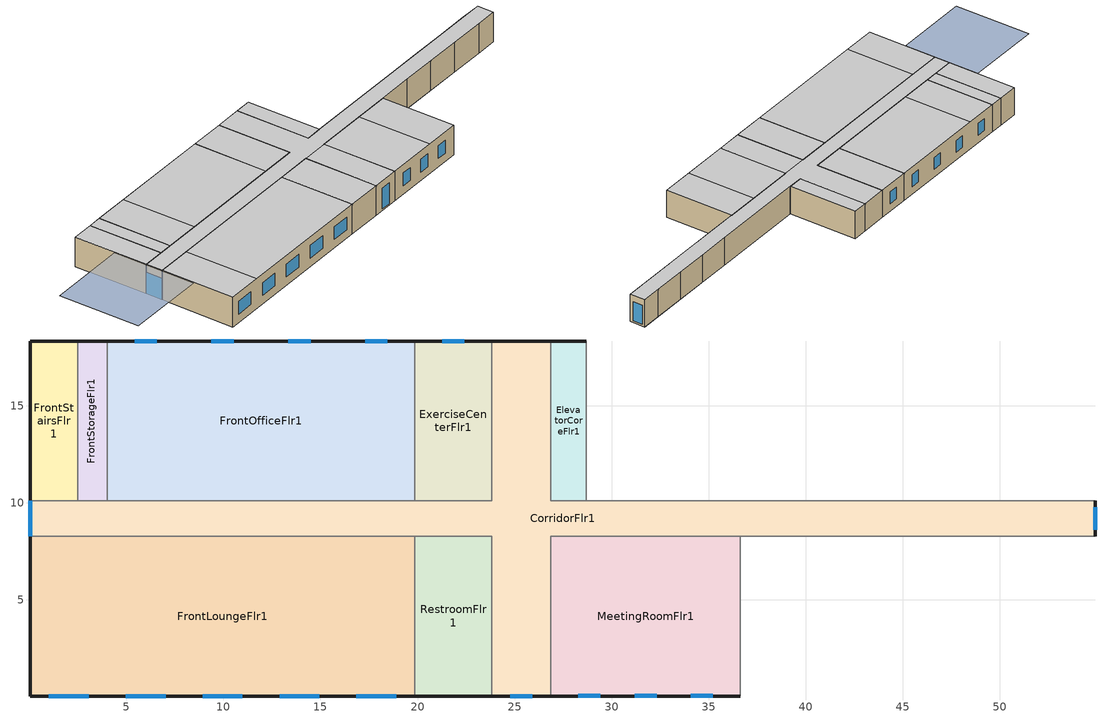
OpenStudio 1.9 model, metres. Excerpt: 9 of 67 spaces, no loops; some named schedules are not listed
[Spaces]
CorridorFlr1
 floor ground: 26.87,18.34 26.87,10.11 54.91,10.11 54.91,8.28 26.87,8.28 26.87,0.05 23.82,0.05 23.82,8.28 0.05,8.28 0.05,10.11 23.82,10.11 23.82,18.34 z0
 wall outside: 54.91,8.28 54.91,10.11 / 0.05,10.11 0.05,8.28 / 23.82,0.05 26.87,0.05 / 26.87,18.34 23.82,18.34 z0:3.35
 wall to GuestRoom103: 48.51,8.28 52.47,8.28 z0:3.35
 wall to GuestRoom104: 52.47,10.11 48.51,10.11 z0:3.35
 wall to FrontStorageFlr1: 4.01,10.11 2.49,10.11 z0:3.35
 wall to MechanicalRoomFlr1: 36.62,8.28 40.59,8.28 z0:3.35
 wall to FrontStairsFlr1: 2.49,10.11 0.05,10.11 z0:3.35
 wall to ElevatorCoreFlr1: 28.7,10.11 26.87,10.11 26.87,18.34 z0:3.35
 wall to MeetingRoomFlr1: 26.87,0.05 26.87,8.28 36.62,8.28 z0:3.35
 wall to RestroomFlr1: 19.86,8.28 23.82,8.28 23.82,0.05 z0:3.35
 wall to RearStorageFlr1: 52.47,8.28 54.91,8.28 z0:3.35
 wall to GuestRoom102: 44.55,8.28 48.51,8.28 z0:3.35
 wall to GuestRoom105: 48.51,10.11 44.55,10.11 z0:3.35
 wall to GuestRoom101: 40.59,8.28 44.55,8.28 z0:3.35
 wall to EmployeeLoungeFlr1: 44.55,10.11 40.59,10.11 z0:3.35
 wall to FrontOfficeFlr1: 19.86,10.11 4.01,10.11 z0:3.35
 wall to ExerciseCenterFlr1: 23.82,18.34 23.82,10.11 19.86,10.11 z0:3.35
 wall to FrontLoungeFlr1: 0.05,8.28 19.86,8.28 z0:3.35
 wall to LaundryRoomFlr1: 40.59,10.11 28.7,10.11 z0:3.35
 wall to RearStairsFlr1: 54.91,10.11 52.47,10.11 z0:3.35
 window: 0.05,10.11 0.05,8.28 z0:2.44; 54.91,8.62 54.91,9.76 / 24.78,0.05 25.92,0.05 z0.19:2.55
 ceiling to CorridorFlr2: 54.91,8.28 54.91,10.11 26.87,10.11 26.87,18.34 23.82,18.34 23.82,10.11 0.05,10.11 0.05,8.28 z3.35
 ceiling to GuestRoom206_208: 26.87,0.05 26.87,8.28 23.82,8.28 23.82,0.05 z3.35
RestroomFlr1
 floor ground: 23.82,8.28 23.82,0.05 19.86,0.05 19.86,8.28 z0
 wall outside: 19.86,0.05 23.82,0.05 z0:3.35
 wall to FrontLoungeFlr1: 19.86,8.28 19.86,0.05 z0:3.35
 ceiling to GuestRoom206_208: 23.82,0.05 23.82,8.28 19.86,8.28 19.86,0.05 z3.35
FrontOfficeFlr1
 floor ground: 19.86,18.34 19.86,10.11 4.01,10.11 4.01,18.34 z0
 wall outside: 19.86,18.34 4.01,18.34 z0:3.35
 wall to FrontStorageFlr1: 4.01,18.34 4.01,10.11 z0:3.35
 wall to ExerciseCenterFlr1: 19.86,10.11 19.86,18.34 z0:3.35
 window: 10.52,18.34 9.39,18.34 / 14.49,18.34 13.35,18.34 / 6.56,18.34 5.42,18.34 / 18.45,18.34 17.31,18.34 z0.95:2.4
 ceiling to GuestRoom224: 7.97,10.11 7.97,18.34 4.01,18.34 4.01,10.11 z3.35
 ceiling to GuestRoom220_223: 19.86,10.11 19.86,18.34 7.97,18.34 7.97,10.11 z3.35
MeetingRoomFlr1
 floor ground: 36.62,8.28 36.62,0.05 26.87,0.05 26.87,8.28 z0
 wall outside: 26.87,0.05 36.62,0.05 z0:3.35
 wall to MechanicalRoomFlr1: 36.62,0.05 36.62,8.28 z0:3.35
 window: 28.28,0.05 29.42,0.05 / 31.18,0.05 32.32,0.05 / 34.07,0.05 35.21,0.05 z0.95:2.4
 ceiling to GuestRoom209_212: 36.62,0.05 36.62,8.28 32.66,8.28 32.66,0.05 z3.35
 ceiling to GuestRoom206_208: 32.66,0.05 32.66,8.28 26.87,8.28 26.87,0.05 z3.35
FrontStorageFlr1
 floor ground: 4.01,18.34 4.01,10.11 2.49,10.11 2.49,18.34 z0
 wall outside: 4.01,18.34 2.49,18.34 z0:3.35
 wall to FrontStairsFlr1: 2.49,18.34 2.49,10.11 z0:3.35
 ceiling to FrontStorageFlr2: 4.01,10.11 4.01,18.34 2.49,18.34 2.49,10.11 z3.35
FrontStairsFlr1
 floor ground: 2.49,18.34 2.49,10.11 0.05,10.11 0.05,18.34 z0
 wall outside: 2.49,18.34 0.05,18.34 0.05,10.11 z0:3.35
 ceiling to FrontStairsFlr2: 2.49,10.11 2.49,18.34 0.05,18.34 0.05,10.11 z3.35
ElevatorCoreFlr1
 floor ground: 28.7,18.34 28.7,10.11 26.87,10.11 26.87,18.34 z0
 wall outside: 28.7,18.34 26.87,18.34 z0:3.35
 wall to LaundryRoomFlr1: 28.7,10.11 28.7,18.34 z0:3.35
 ceiling to ElevatorCoreFlr2: 28.7,10.11 28.7,18.34 26.87,18.34 26.87,10.11 z3.35
ExerciseCenterFlr1
 floor ground: 23.82,18.34 23.82,10.11 19.86,10.11 19.86,18.34 z0
 wall outside: 23.82,18.34 19.86,18.34 z0:3.35
 window: 22.41,18.34 21.27,18.34 z0.95:2.4
 ceiling to GuestRoom220_223: 23.82,10.11 23.82,18.34 19.86,18.34 19.86,10.11 z3.35
FrontLoungeFlr1
 floor ground: 19.86,8.28 19.86,0.05 0.05,0.05 0.05,8.28 z0
 wall outside: 0.05,8.28 0.05,0.05 19.86,0.05 z0:3.35
 window: 4.97,0.05 7.02,0.05 / 16.85,0.05 18.91,0.05 / 1,0.05 3.06,0.05 / 12.89,0.05 14.94,0.05 / 8.93,0.05 10.98,0.05 z0.95:2.4
 ceiling to GuestRoom201: 4.01,0.05 4.01,8.28 0.05,8.28 0.05,0.05 z3.35
 ceiling to GuestRoom202_205: 19.86,0.05 19.86,8.28 4.01,8.28 4.01,0.05 z3.35
shading: 0,4.57 0,13.72 -9.14,13.72 -9.14,4.57 z3.35
[Site]
Chicago Ohare Intl Ap_IL_USA: Latitude {deg}=41.98; Longitude {deg}=-87.92; Time Zone {hr}=-6; Elevation {m}=201; Terrain=Suburbs
[Building]
90.1-2010-SmallHotel-ASHRAE 169-2006-5A created: 2015-11-13 00:34:09 -0700: North Axis {deg}=180; Default Construction Set=90.1-2010 - SmHotel - ASHRAE 169-2006-5A
[Site:GroundTemperature:BuildingSurface]
19.82, 19.8, 19.9, 20.12, 20.36, 20.63, 20.78, 20.79, 20.73, 20.51, 20.29, 20
[Site:WaterMainsTemperature]
Calculation Method=Correlation; Annual Average Outdoor Air Temperature {C}=9.925; Maximum Difference In Monthly Average Outdoor Air Temperatures {deltaC}=28.7
[SizingPeriod:DesignDay] Barometric Pressure {Pa}=98934; Sky Clearness=0; Rain Indicator=0; Snow Indicator=0; Day of Month=21; Daylight Saving Time Indicator=0; Humidity Indicating Type=Wetbulb; Dry-Bulb Temperature Range Modifier Type=DefaultMultipliers
Name | Maximum Dry-Bulb Temperature {C} | Daily Dry-Bulb Temperature Range {deltaC} | Humidity Indicating Conditions at Maximum Dry-Bulb {BasedOnField A3} | Wind Speed {m/s} | Wind Direction {deg} | Month | Day Type | Solar Model Indicator | ASHRAE Taub | ASHRAE Taud
Chicago Ohare Intl Ap Ann Htg 99.6% Condns DB | -20 | 0 | -20 | 4.9 | 270 | 1 | WinterDesignDay | ASHRAEClearSky
Chicago Ohare Intl Ap Ann Clg .4% Condns DB=>MWB | 33.3 | 10.5 | 23.7 | 5.2 | 230 | 7 | SummerDesignDay | ASHRAETau | 0.455 | 2.05
[Material:NoMass] Thermal Absorptance=0.9; Solar Absorptance=0.7
Name | Roughness | Thermal Resistance {m2-K/W} | Visible Absorptance
CP02 CARPET PAD | VeryRough | 0.21648 | 0.8
Typical Insulation R-10.94 | Smooth | 1.92744 | 0.7
Typical Carpet Pad | Smooth | 0.21648 | 0.8
Typical Insulation R-13.45 | Smooth | 2.368 | 0.7
Typical Insulation R-19.72 | Smooth | 3.4722 | 0.7
Typical Insulation R-0.58 | Smooth | 0.101875 | 0.7
Typical Insulation R-1.15 | Smooth | 0.202527 | 0.7
[Material] Thermal Absorptance=0.9
Name | Roughness | Thickness {m} | Conductivity {W/m-K} | Density {kg/m3} | Specific Heat {J/kg-K} | Solar Absorptance | Visible Absorptance
4 in. Normalweight Concrete Floor | MediumRough | 0.1016 | 2.31 | 2322 | 832 | 0.7 | 0.7
25mm Stucco | Smooth | 0.0254 | 0.72 | 1856 | 840 | 0.7 | 0.7
5/8 in. Gypsum Board | MediumSmooth | 0.0159 | 0.16 | 800 | 1090 | 0.7 | 0.7
Roof Membrane | VeryRough | 0.0095 | 0.16 | 1121.29 | 1460 | 0.77 | 0.7
Metal Roof Surface; F08 Metal surface | Smooth | 0.0008 | 45.28 | 7824 | 500 | 0.7 | 0.7
1/2 in. Gypsum Board | Smooth | 0.0127 | 0.16 | 800 | 1090 | 0.7 | 0.5
6 in. Normalweight Concrete Floor | MediumRough | 0.1524 | 2.31 | 2322 | 832 | 0.7 | 0.7
8 in. Concrete Block Basement Wall | MediumRough | 0.2032 | 1.326 | 1842 | 912 | 0.7 | 0.7
G05 25mm wood | MediumSmooth | 0.0254 | 0.15 | 608 | 1630 | 0.5 | 0.5
[Construction]
Typical Insulated Exterior Mass Floor R-13.51: Typical Insulation R-10.94, 4 in. Normalweight Concrete Floor, Typical Carpet Pad
Typical Insulated Steel Framed Exterior Wall R-15.63: 25mm Stucco, 5/8 in. Gypsum Board, Typical Insulation R-13.45, 5/8 in. Gypsum Board
Typical IEAD Roof R-20.83: Roof Membrane, Typical Insulation R-19.72, Metal Roof Surface
int_slab_floor_smallhotel: 4 in. Normalweight Concrete Floor, CP02 CARPET PAD
int_wall_smallhotel: 1/2 in. Gypsum Board, 1/2 in. Gypsum Board
int_slab_ceiling_smallhotel: CP02 CARPET PAD, 4 in. Normalweight Concrete Floor
Typical Insulated Carpeted 6in Slab Floor: 6 in. Normalweight Concrete Floor, Typical Carpet Pad
Typical Insulated Basement Mass Wall: 8 in. Concrete Block Basement Wall
U 0.48 SHGC 0.40 Dbl Ref-D Clr 6mm/13mm: REF D CLEAR 6MM, AIR 13MM, CLEAR 6MM
Typical Insulated Metal Door R-1.43: F08 Metal surface, Typical Insulation R-0.58
Typical Overhead Door R-2.0: Typical Insulation R-1.15
U 1.17 SHGC 0.49 Sgl Ref-D Clr 6mm: REF D CLEAR 6MM
Typical Interior Window: Clear 3mm
Typical Interior Door; Typical Interior Partition: G05 25mm wood
[DefaultConstructionSet]
90.1-2010 - SmHotel - ASHRAE 169-2006-5A: Default Exterior Surface Constructions=Default Surface Constructions 1; Default Interior Surface Constructions=Default Surface Constructions 2; Default Ground Contact Surface Constructions=Default Surface Constructions 3; Default Exterior SubSurface Constructions=Default Sub Surface Constructions 1; Default Interior SubSurface Constructions=Default Sub Surface Constructions 2; Interior Partition Construction=Typical Interior Partition
[DefaultSurfaceConstructions]
Name | Floor Construction | Wall Construction | Roof Ceiling Construction
Default Surface Constructions 1 | Typical Insulated Exterior Mass Floor R-13.51 | Typical Insulated Steel Framed Exterior Wall R-15.63 | Typical IEAD Roof R-20.83
Default Surface Constructions 2 | int_slab_floor_smallhotel | int_wall_smallhotel | int_slab_ceiling_smallhotel
Default Surface Constructions 3 | Typical Insulated Carpeted 6in Slab Floor | Typical Insulated Basement Mass Wall
[DefaultSubSurfaceConstructions]
Name | Fixed Window Construction | Operable Window Construction | Door Construction | Overhead Door Construction | Skylight Construction | Tubular Daylight Dome Construction | Tubular Daylight Diffuser Construction
Default Sub Surface Constructions 1 | U 0.48 SHGC 0.40 Dbl Ref-D Clr 6mm/13mm | U 0.48 SHGC 0.40 Dbl Ref-D Clr 6mm/13mm | Typical Insulated Metal Door R-1.43 | Typical Overhead Door R-2.0 | U 1.17 SHGC 0.49 Sgl Ref-D Clr 6mm | Typical Interior Window | Typical Interior Window
Default Sub Surface Constructions 2 | Typical Interior Window | Typical Interior Window | Typical Interior Door
[WindowMaterial:Glazing] Optical Data Type=SpectralAverage; Infrared Transmittance at Normal Incidence=0; Front Side Infrared Hemispherical Emissivity=0.84; Conductivity {W/m-K}=0.9; Dirt Correction Factor for Solar and Visible Transmittance=1; Solar Diffusing=No
Name | Thickness {m} | Solar Transmittance at Normal Incidence | Front Side Solar Reflectance at Normal Incidence | Back Side Solar Reflectance at Normal Incidence | Visible Transmittance at Normal Incidence | Front Side Visible Reflectance at Normal Incidence | Back Side Visible Reflectance at Normal Incidence | Back Side Infrared Hemispherical Emissivity
REF D CLEAR 6MM | 0.006 | 0.429 | 0.308 | 0.379 | 0.334 | 0.453 | 0.505 | 0.82
CLEAR 6MM | 0.006 | 0.775 | 0.071 | 0.071 | 0.881 | 0.08 | 0.08 | 0.84
Clear 3mm | 0.003 | 0.837 | 0.075 | 0.075 | 0.898 | 0.081 | 0.081 | 0.84
[WindowMaterial:Gas]
AIR 13MM: Gas Type=Air; Thickness {m}=0.0127
[Space]
Name | Space Type | Thermal Zone
CorridorFlr1 | 90.1-2010 - SmHotel - Corridor | CorridorFlr1 ZN
RestroomFlr1 | 90.1-2010 - SmHotel - PublicRestroom | RestroomFlr1 ZN
FrontOfficeFlr1 | 90.1-2010 - SmHotel - Office | FrontOfficeFlr1 ZN
FrontLoungeFlr1 | 90.1-2010 - SmHotel - GuestLounge | FrontLoungeFlr1 ZN
MeetingRoomFlr1 | 90.1-2010 - SmHotel - Meeting | MeetingRoomFlr1 ZN
ExerciseCenterFlr1 | 90.1-2010 - SmHotel - Exercise | ExerciseCenterFlr1 ZN
FrontStorageFlr1 | 90.1-2010 - SmHotel - Storage | FrontStorageFlr1 ZN
ElevatorCoreFlr1 | 90.1-2010 - SmHotel - Elec/MechRoom | ElevatorCoreFlr1 ZN
FrontStairsFlr1 | 90.1-2010 - SmHotel - Stair | FrontStairsFlr1 ZN
[SpaceType] Standards Building Type=SmallHotel
Name | Default Schedule Set | Design Specification Outdoor Air Object | Standards Space Type
90.1-2010 - SmHotel - Exercise | 90.1-2010 - SmHotel - Exercise Schedule Set | 90.1-2010 - SmHotel - Exercise Ventilation | Exercise
90.1-2010 - SmHotel - Stair | 90.1-2010 - SmHotel - Stair Schedule Set | 90.1-2010 - SmHotel - Stair Ventilation | Stair
90.1-2010 - SmHotel - GuestLounge | 90.1-2010 - SmHotel - GuestLounge Schedule Set | 90.1-2010 - SmHotel - GuestLounge Ventilation | GuestLounge
90.1-2010 - SmHotel - PublicRestroom | 90.1-2010 - SmHotel - PublicRestroom Schedule Set | 90.1-2010 - SmHotel - PublicRestroom Ventilation | PublicRestroom
90.1-2010 - SmHotel - Meeting | 90.1-2010 - SmHotel - Meeting Schedule Set | 90.1-2010 - SmHotel - Meeting Ventilation | Meeting
90.1-2010 - SmHotel - Elec/MechRoom | 90.1-2010 - SmHotel - Elec/MechRoom Schedule Set | 90.1-2010 - SmHotel - Elec/MechRoom Ventilation | Elec/MechRoom
90.1-2010 - SmHotel - Corridor | 90.1-2010 - SmHotel - Corridor Schedule Set | 90.1-2010 - SmHotel - Corridor Ventilation | Corridor
90.1-2010 - SmHotel - Office | 90.1-2010 - SmHotel - Office Schedule Set | 90.1-2010 - SmHotel - Office Ventilation | Office
90.1-2010 - SmHotel - Storage | 90.1-2010 - SmHotel - Storage Schedule Set | 90.1-2010 - SmHotel - Storage Ventilation | Storage
[DefaultScheduleSet]
Name | Number of People Schedule | People Activity Level Schedule | Lighting Schedule | Electric Equipment Schedule | Infiltration Schedule
90.1-2010 - SmHotel - Exercise Schedule Set | HotelSmall ExerciseCenter_Occ_Sch | HotelSmall Activity_Sch | HotelSmall BLDG_LIGHT_EXERCENTER_SCH | HotelSmall ExerciseCenter_Eqp_Sch | HotelSmall CommonArea_Infil_Sch
90.1-2010 - SmHotel - Stair Schedule Set |  |  | HotelSmall BLDG_LIGHT_STAIR_SCH |  | Always On
90.1-2010 - SmHotel - GuestLounge Schedule Set | HotelSmall Lobby_Occ_Sch | HotelSmall Activity_Sch | HotelSmall BLDG_LIGHT_FRONTLOUNGE_SCH | HotelSmall Lobby_Eqp_Sch | HotelSmall CommonArea_Infil_Sch
90.1-2010 - SmHotel - PublicRestroom Schedule Set | HotelSmall Lobby_Occ_Sch | HotelSmall Activity_Sch | HotelSmall BLDG_LIGHT_RESTROOM_SCH |  | HotelSmall CommonArea_Infil_Sch
90.1-2010 - SmHotel - Meeting Schedule Set | HotelSmall MeetingRoom_Occ_Sch | HotelSmall Activity_Sch | HotelSmall BLDG_LIGHT_MEETINGROOM_SCH | HotelSmall MeetingRoom_Eqp_Sch | HotelSmall CommonArea_Infil_Sch
90.1-2010 - SmHotel - Elec/MechRoom Schedule Set |  |  |  | HotelSmall BLDG_ELEVATORS | Always On
90.1-2010 - SmHotel - Corridor Schedule Set |  |  | HotelSmall BLDG_LIGHT_CORRIDOR_SCH |  | Always On
90.1-2010 - SmHotel - Office Schedule Set | HotelSmall Office_Occ_Sch | HotelSmall Activity_Sch | HotelSmall BLDG_LIGHT_OFFICE_SCH | HotelSmall OFF_EQUIP_SCH | HotelSmall CommonArea_Infil_Sch
90.1-2010 - SmHotel - Storage Schedule Set |  |  | HotelSmall BLDG_LIGHT_STORAGE_SCH |  | Always On
[Lights:Definition] Design Level Calculation Method=Watts/Area; Fraction Radiant=0.7; Fraction Visible=0.2; Return Air Fraction=0
Name | Watts per Space Floor Area {W/m2}
90.1-2010 - SmHotel - Exercise Lights Definition | 7.75002
90.1-2010 - SmHotel - GuestLounge Lights Definition | 7.85765
90.1-2010 - SmHotel - PublicRestroom Lights Definition | 10.5486
90.1-2010 - SmHotel - Meeting Lights Definition | 13.2396
90.1-2010 - SmHotel - Corridor Lights Definition | 7.10418
90.1-2010 - SmHotel - Office Lights Definition | 11.9479
90.1-2010 - SmHotel - Storage Lights Definition | 6.78126
[Lights]
Name | Lights Definition | Space or SpaceType
90.1-2010 - SmHotel - Exercise Lights | 90.1-2010 - SmHotel - Exercise Lights Definition | 90.1-2010 - SmHotel - Exercise
90.1-2010 - SmHotel - Stair Lights | 90.1-2010 - SmHotel - Stair Lights Definition | 90.1-2010 - SmHotel - Stair
90.1-2010 - SmHotel - GuestLounge Lights | 90.1-2010 - SmHotel - GuestLounge Lights Definition | 90.1-2010 - SmHotel - GuestLounge
90.1-2010 - SmHotel - PublicRestroom Lights | 90.1-2010 - SmHotel - PublicRestroom Lights Definition | 90.1-2010 - SmHotel - PublicRestroom
90.1-2010 - SmHotel - Meeting Lights | 90.1-2010 - SmHotel - Meeting Lights Definition | 90.1-2010 - SmHotel - Meeting
90.1-2010 - SmHotel - Corridor Lights | 90.1-2010 - SmHotel - Corridor Lights Definition | 90.1-2010 - SmHotel - Corridor
90.1-2010 - SmHotel - Office Lights | 90.1-2010 - SmHotel - Office Lights Definition | 90.1-2010 - SmHotel - Office
90.1-2010 - SmHotel - Storage Lights | 90.1-2010 - SmHotel - Storage Lights Definition | 90.1-2010 - SmHotel - Storage
[DesignSpecification:OutdoorAir] Outdoor Air Method=Sum
Name | Outdoor Air Flow per Person {m3/s-person} | Outdoor Air Flow per Floor Area {m3/s-m2}
90.1-2010 - SmHotel - Exercise Ventilation | 0.00943895 | 0.0003048
90.1-2010 - SmHotel - Stair Ventilation; 90.1-2010 - SmHotel - PublicRestroom Ventilation; 90.1-2010 - SmHotel - Corridor Ventilation |  | 0.0003048
90.1-2010 - SmHotel - GuestLounge Ventilation | 0.00353961 | 0.0003048
90.1-2010 - SmHotel - Meeting Ventilation; 90.1-2010 - SmHotel - Office Ventilation | 0.00235974 | 0.0003048
90.1-2010 - SmHotel - Elec/MechRoom Ventilation; 90.1-2010 - SmHotel - Storage Ventilation |  | 0.0006096
[People:Definition] Number of People Calculation Method=People/Area; Fraction Radiant=0.3
Name | People per Space Floor Area {person/m2}
90.1-2010 - SmHotel - Exercise People Definition | 0.214632
90.1-2010 - SmHotel - GuestLounge People Definition | 0.322917
90.1-2010 - SmHotel - PublicRestroom People Definition | 0.0306771
90.1-2010 - SmHotel - Meeting People Definition | 0.538196
90.1-2010 - SmHotel - Office People Definition | 0.0768543
[People]
Name | People Definition | Space or SpaceType
90.1-2010 - SmHotel - Exercise People | 90.1-2010 - SmHotel - Exercise People Definition | 90.1-2010 - SmHotel - Exercise
90.1-2010 - SmHotel - GuestLounge People | 90.1-2010 - SmHotel - GuestLounge People Definition | 90.1-2010 - SmHotel - GuestLounge
90.1-2010 - SmHotel - PublicRestroom People | 90.1-2010 - SmHotel - PublicRestroom People Definition | 90.1-2010 - SmHotel - PublicRestroom
90.1-2010 - SmHotel - Meeting People | 90.1-2010 - SmHotel - Meeting People Definition | 90.1-2010 - SmHotel - Meeting
90.1-2010 - SmHotel - Office People | 90.1-2010 - SmHotel - Office People Definition | 90.1-2010 - SmHotel - Office
[SpaceInfiltration:DesignFlowRate]
Name | Space or SpaceType | Design Flow Rate Calculation Method | Flow per Exterior Surface Area {m3/s-m2} | Constant Term Coefficient | Temperature Term Coefficient | Velocity Term Coefficient | Velocity Squared Term Coefficient | Schedule | Design Flow Rate {m3/s}
90.1-2010 - SmHotel - Exercise Infiltration | 90.1-2010 - SmHotel - Exercise | Flow/ExteriorArea | 0.00056896 | 0 | 0 | 0.224 | 0
90.1-2010 - SmHotel - Stair Infiltration | 90.1-2010 - SmHotel - Stair | Flow/ExteriorArea | 0.00056896 | 0 | 0 | 0.224 | 0
90.1-2010 - SmHotel - GuestLounge Infiltration | 90.1-2010 - SmHotel - GuestLounge | Flow/ExteriorArea | 0.00056896 | 0 | 0 | 0.224 | 0
90.1-2010 - SmHotel - PublicRestroom Infiltration | 90.1-2010 - SmHotel - PublicRestroom | Flow/ExteriorArea | 0.00056896 | 0 | 0 | 0.224 | 0
90.1-2010 - SmHotel - Meeting Infiltration | 90.1-2010 - SmHotel - Meeting | Flow/ExteriorArea | 0.00056896 | 0 | 0 | 0.224 | 0
90.1-2010 - SmHotel - Elec/MechRoom Infiltration | 90.1-2010 - SmHotel - Elec/MechRoom | Flow/ExteriorArea | 0.00056896 | 0 | 0 | 0.224 | 0
90.1-2010 - SmHotel - Corridor Infiltration | 90.1-2010 - SmHotel - Corridor | Flow/ExteriorArea | 0.00056896 | 0 | 0 | 0.224 | 0
90.1-2010 - SmHotel - Office Infiltration | 90.1-2010 - SmHotel - Office | Flow/ExteriorArea | 0.00056896 | 0 | 0 | 0.224 | 0
90.1-2010 - SmHotel - Storage Infiltration | 90.1-2010 - SmHotel - Storage | Flow/ExteriorArea | 0.00056896 | 0 | 0 | 0.224 | 0
Corridor1 door Infiltration | CorridorFlr1 | Flow/Space |  |  |  |  |  | HotelSmall INFIL_Door_Opening_SCH | 0.591822
[ElectricEquipment:Definition] Design Level Calculation Method=Watts/Area; Fraction Latent=0; Fraction Radiant=0.5; Fraction Lost=0
Name | Watts per Space Floor Area {W/m2}
90.1-2010 - SmHotel - Exercise Electric Equipment Definition | 18.6216
90.1-2010 - SmHotel - GuestLounge Electric Equipment Definition | 26.0487
90.1-2010 - SmHotel - Meeting Electric Equipment Definition | 6.17848
90.1-2010 - SmHotel - Elec/MechRoom Electric Equipment Definition | 2133.41
90.1-2010 - SmHotel - Office Electric Equipment Definition | 13.7778
[ElectricEquipment]
Name | Electric Equipment Definition | Space or SpaceType
90.1-2010 - SmHotel - Exercise Electric Equipment | 90.1-2010 - SmHotel - Exercise Electric Equipment Definition | 90.1-2010 - SmHotel - Exercise
90.1-2010 - SmHotel - GuestLounge Electric Equipment | 90.1-2010 - SmHotel - GuestLounge Electric Equipment Definition | 90.1-2010 - SmHotel - GuestLounge
90.1-2010 - SmHotel - Meeting Electric Equipment | 90.1-2010 - SmHotel - Meeting Electric Equipment Definition | 90.1-2010 - SmHotel - Meeting
90.1-2010 - SmHotel - Elec/MechRoom Electric Equipment | 90.1-2010 - SmHotel - Elec/MechRoom Electric Equipment Definition | 90.1-2010 - SmHotel - Elec/MechRoom
90.1-2010 - SmHotel - Office Electric Equipment | 90.1-2010 - SmHotel - Office Electric Equipment Definition | 90.1-2010 - SmHotel - Office
[ThermostatSetpoint:DualSetpoint]
Name | Heating Setpoint Temperature Schedule | Cooling Setpoint Temperature Schedule
90.1-2010 - SmHotel - Exercise Thermostat; 90.1-2010 - SmHotel - GuestLounge Thermostat; 90.1-2010 - SmHotel - PublicRestroom Thermostat; 90.1-2010 - SmHotel - Meeting Thermostat; 90.1-2010 - SmHotel - Corridor Thermostat; 90.1-2010 - SmHotel - Office Thermostat | HotelSmall CommonArea_HtgSP_Sch | HotelSmall CommonArea_ClgSP_Sch
90.1-2010 - SmHotel - Stair Thermostat; 90.1-2010 - SmHotel - Storage Thermostat | HotelSmall SemiHeated_HtgSP_Sch | SmallHotel UnitHeater ClgSP Sch
90.1-2010 - SmHotel - Elec/MechRoom Thermostat
[ThermalZone] Use Ideal Air Loads=No
FrontStorageFlr1 ZN: Thermostat=90.1-2010 - SmHotel - Storage Thermostat
FrontLoungeFlr1 ZN: Thermostat=90.1-2010 - SmHotel - GuestLounge Thermostat; Primary Daylighting Control=FrontLoungeFlr1 Daylt Sensor 1; Fraction of Zone Controlled by Primary Daylighting Control=0.120349; Secondary Daylighting Control=FrontLoungeFlr1 Daylt Sensor 2; Fraction of Zone Controlled by Secondary Daylighting Control=0.120349
ElevatorCoreFlr1 ZN: Thermostat=90.1-2010 - SmHotel - Elec/MechRoom Thermostat
FrontOfficeFlr1 ZN: Thermostat=90.1-2010 - SmHotel - Office Thermostat
ExerciseCenterFlr1 ZN: Thermostat=90.1-2010 - SmHotel - Exercise Thermostat
MeetingRoomFlr1 ZN: Thermostat=90.1-2010 - SmHotel - Meeting Thermostat
RestroomFlr1 ZN: Thermostat=90.1-2010 - SmHotel - PublicRestroom Thermostat
CorridorFlr1 ZN: Thermostat=90.1-2010 - SmHotel - Corridor Thermostat
FrontStairsFlr1 ZN: Thermostat=90.1-2010 - SmHotel - Stair Thermostat
[Exterior:Lights:Definition]
NonDimming Exterior Lights Def: Design Level {W}=4188
[Exterior:Lights]
NonDimming Exterior Lights Def: Exterior Lights Definition=NonDimming Exterior Lights Def; Schedule=HotelSmall Exterior_Lgt_ALWAYS_ON; Control Option=AstronomicalClock
[Daylighting:Control] Space=FrontLoungeFlr1; Position Y-Coordinate {m}=2.44725; Position Z-Coordinate {m}=0.9144; Illuminance Setpoint {lux}=300; Lighting Control Type=Stepped; Number of Stepped Control Steps=3
Name | Position X-Coordinate {m}
FrontLoungeFlr1 Daylt Sensor 1 | 17.8795
FrontLoungeFlr1 Daylt Sensor 2 | 9.95468
